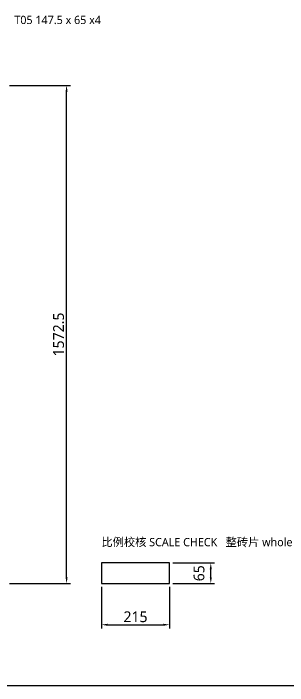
# Model space of a CAD drawing. Header units: millimetres. Extents: x -190 to 8130, y -7782 to 208.
# Drawn here: x 4167 to 5032, y -7782 to -5660 of the extents above; entities that cross this region are included whole.
import ezdxf
from ezdxf.enums import TextEntityAlignment as Align

# ---------------------------------------------------------------- set-up
doc = ezdxf.new("R2010")
doc.units = ezdxf.units.MM
for name, color, linetype in [('BORDER', 7, 'Continuous'), ('DIM', 8, 'Continuous'), ('TITLE', 7, 'Continuous')]:
    doc.layers.add(name, color=color, linetype=linetype)
doc.styles.add('CN', font='msyh.ttc')
doc.dimstyles.new('MM', dxfattribs={"dimtxt": 34, "dimasz": 20, "dimexe": 12, "dimexo": 10, "dimgap": 8, "dimtad": 1, "dimdec": 1, "dimdsep": 46, "dimtxsty": 'CN', "dimcen": 2.5, "dimazin": 3, "dimtfac": 1, "dimtmove": 0, "dimatfit": 3})

msp = doc.modelspace()

# ---------------------------------------------------------------- linework, layer by layer
at = {"layer": 'BORDER'}
msp.add_lwpolyline([(-190, -7781.5), (8129.51, -7781.5), (8129.51, 207.69), (-190, 207.69)], close=True, dxfattribs=at)
at = {"layer": 'DIM'}
msp.add_lwpolyline([(4445, -7459.5), (4660, -7459.5), (4660, -7394.5), (4445, -7394.5)], close=True, dxfattribs=at)

# ---------------------------------------------------------------- texts
at = {"layer": 'DIM', "style": 'CN'}
msp.add_text('比例校核 SCALE CHECK   整砖片 whole slip', height=26, dxfattribs=at).set_placement((4445, -7349.5), align=Align.BOTTOM_LEFT)
at = {"layer": 'TITLE', "style": 'CN'}
msp.add_text('砖型 bricks: T01 215 x 65 x120，T02 65/65/92 x16，T03 65/75/92/140 x16，T04 65/92/150/215 x16，T05 147.5 x 65 x4', height=26, dxfattribs=at).set_placement((2572.5, -5701), align=Align.BOTTOM_LEFT)

# ---------------------------------------------------------------- dimensions: what is measured, and where the dimension line sits
at = {"layer": 'DIM'}
for base, p1, p2 in [((4335, -7459.5), (4145, -7459.5), (4145, -5887)), ((4790, -7459.5), (4660, -7459.5), (4660, -7394.5))]:
    msp.add_linear_dim(base=base, p1=p1, p2=p2, angle=90, dimstyle='MM', dxfattribs=at).render()
msp.add_linear_dim(base=(4445, -7589.5), p1=(4445, -7459.5), p2=(4660, -7459.5), dimstyle='MM', dxfattribs=at).render()

doc.saveas('drawing.dxf')
